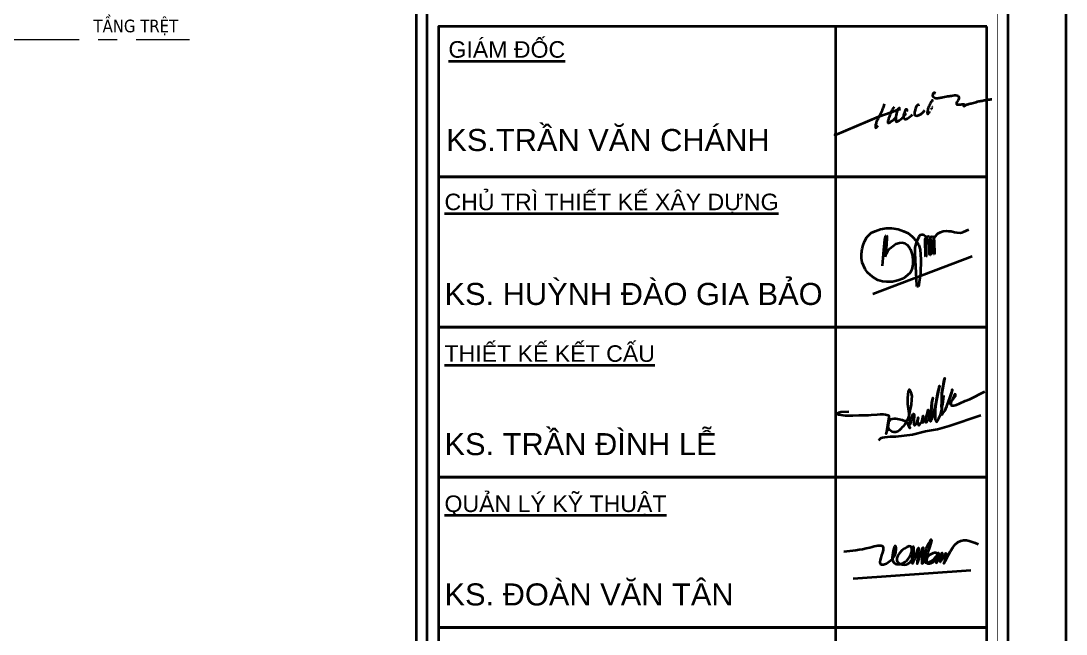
# Model space of a CAD drawing. Header units: inches. Extents: x -30463 to 18, y -115022 to 17.
# Drawn here: x -6864 to 18, y -14360 to -10323 of the extents above; entities that cross this region are included whole.
import ezdxf

# ---------------------------------------------------------------- set-up
doc = ezdxf.new("R2010")
doc.units = ezdxf.units.IN
doc.header["$MEASUREMENT"] = 0
doc.linetypes.add('CENTER', pattern=[2, 1.25, -0.25, 0.25, -0.25])
doc.layers.add('cat1', color=252, linetype='Continuous', lineweight=40)
doc.layers.add('TRUC', color=252, linetype='CENTER', lineweight=9)
doc.layers.add('TEXT-E', color=30, linetype='Continuous')
doc.styles.add('HP_VIET', font='tahoma.ttf')
doc.styles.add('VuKtGhiChu', font='arial.ttf', dxfattribs={"height": 2})

# ---------------------------------------------------------------- blocks, each defined once
blk = doc.blocks.new('A$C074D4DC1')
at = {"color": 142, "true_color": 0x00a1d6}
blk.add_line((38460, 29902), (38460, -377), dxfattribs=at)
at = {"ltscale": 100}
for p, q in [((38565, -377), (38565, 29902)), ((42506, 15352), (42506, 3749))]:
    blk.add_line(p, q, dxfattribs=at)
at = {"color": 156, "true_color": 0x024379}
for p, q in [((42788, 13277), (42811, 13320)), ((42811, 13320), (42852, 13359)), ((42852, 13359), (42890, 13378)), ((42890, 13378), (42942, 13397)), ((42942, 13397), (42995, 13406)), ((42987, 13310), (42992, 13330)), ((42992, 13330), (42998, 13334)), ((42995, 13406), (43047, 13405)), ((42998, 13334), (43004, 13331)), ((43004, 13331), (43004, 13305)), ((43047, 13405), (43111, 13397)), ((43111, 13397), (43165, 13378)), ((43165, 13378), (43207, 13357)), ((43207, 13357), (43246, 13325)), ((43246, 13325), (43290, 13279)), ((43295, 13285), (43314, 13323)), ((43314, 13323), (43322, 13337)), ((43322, 13337), (43328, 13340)), ((43328, 13340), (43341, 13343)), ((43341, 13343), (43349, 13343)), ((43349, 13343), (43359, 13341)), ((43359, 13341), (43375, 13327)), ((43375, 13327), (43384, 13308)), ((43381, 13314), (43388, 13321)), ((43388, 13321), (43396, 13327)), ((43396, 13327), (43403, 13328)), ((43403, 13328), (43411, 13324)), ((43411, 13324), (43419, 13316)), ((43416, 13302), (43427, 13323)), ((43427, 13323), (43442, 13328)), ((43442, 13328), (43451, 13323)), ((43451, 13323), (43457, 13313)), ((43451, 13297), (43466, 13321)), ((43466, 13321), (43495, 13354)), ((43495, 13354), (43522, 13368)), ((43522, 13368), (43547, 13375)), ((43547, 13375), (43576, 13381)), ((43576, 13381), (43598, 13378)), ((43598, 13378), (43623, 13377)), ((43623, 13377), (43655, 13367)), ((43655, 13367), (43678, 13365)), ((43678, 13365), (43713, 13361)), ((43713, 13361), (43727, 13364)), ((43727, 13364), (43744, 13371)), ((43744, 13371), (43793, 13391)), ((42764, 13206), (42774, 13241)), ((42774, 13241), (42788, 13277)), ((42971, 13159), (42984, 13297)), ((42984, 13297), (42987, 13310)), ((43004, 13305), (42996, 13207)), ((43033, 13209), (43059, 13232)), ((43059, 13232), (43089, 13253)), ((43089, 13253), (43125, 13265)), ((43125, 13265), (43147, 13267)), ((43147, 13267), (43177, 13260)), ((43177, 13260), (43199, 13243)), ((43199, 13243), (43217, 13221)), ((43217, 13221), (43232, 13200)), ((43276, 13218), (43295, 13285)), ((43290, 13279), (43312, 13242)), ((43312, 13242), (43324, 13199)), ((43373, 13294), (43376, 13308)), ((43375, 13134), (43373, 13294)), ((43376, 13308), (43381, 13314)), ((43383, 13222), (43382, 13131)), ((43384, 13267), (43383, 13222)), ((43384, 13308), (43384, 13267)), ((43413, 13277), (43416, 13302)), ((43413, 13206), (43413, 13277)), ((43419, 13316), (43423, 13295)), ((43423, 13295), (43425, 13153)), ((43447, 13168), (43448, 13236)), ((43448, 13236), (43451, 13297)), ((43457, 13313), (43459, 13274)), ((43459, 13274), (43463, 13157)), ((42758, 13111), (42759, 13158)), ((42759, 13158), (42764, 13206)), ((42866, 12773), (43827, 13136)), ((42960, 13043), (42971, 13159)), ((42996, 13207), (42988, 13128)), ((42988, 13128), (43000, 13162)), ((43000, 13162), (43011, 13182)), ((43011, 13182), (43033, 13209)), ((43232, 13200), (43248, 13151)), ((43248, 13151), (43255, 13100)), ((43275, 13169), (43276, 13218)), ((43278, 13096), (43275, 13169)), ((43324, 13199), (43331, 13103)), ((43378, 13129), (43375, 13134)), ((43382, 13131), (43378, 13129)), ((43414, 13156), (43413, 13206)), ((43417, 13148), (43414, 13156)), ((43422, 13144), (43417, 13148)), ((43424, 13146), (43422, 13144)), ((43425, 13153), (43424, 13146)), ((43453, 13155), (43447, 13168)), ((43460, 13154), (43453, 13155)), ((43463, 13157), (43460, 13154)), ((42764, 13074), (42758, 13111)), ((42794, 13009), (42764, 13074)), ((43254, 13056), (43245, 13007)), ((43255, 13100), (43254, 13056)), ((43293, 12853), (43278, 13096)), ((43331, 13103), (43326, 12965)), ((42817, 12976), (42794, 13009)), ((42865, 12935), (42817, 12976)), ((42916, 12902), (42865, 12935)), ((43165, 12921), (43109, 12899)), ((43203, 12953), (43165, 12921)), ((43229, 12974), (43203, 12953)), ((43245, 13007), (43229, 12974)), ((43326, 12965), (43316, 12884)), ((42960, 12891), (42916, 12902)), ((43000, 12886), (42960, 12891)), ((43058, 12887), (43000, 12886)), ((43109, 12899), (43058, 12887)), ((43297, 12842), (43293, 12853)), ((43307, 12840), (43297, 12842)), ((43316, 12884), (43307, 12840)), ((42676, 10024), (43814, 10103))]:
    blk.add_line(p, q, dxfattribs=at)
for points in [[(44733, -1037), (44733, 30566), (42, 30566), (42, -1037)], [(43969, 15352), (38673, 15352), (38674, 13902), (43969, 13902)], [(43969, 13902), (38674, 13902), (38674, 12451), (43969, 12451)], [(43969, 12451), (38674, 12451), (38674, 11001), (43969, 11001)], [(43969, 11001), (38674, 11001), (38674, 9551), (43969, 9551)], [(43969, 9551), (38674, 9551), (38674, 8100), (43969, 8100)]]:
    blk.add_lwpolyline(points, close=True)
blk.add_lwpolyline([(2691, 30008), (1638, 30008), (1638, -479), (44175, -479), (44175, 30008), (4075, 30008)])
at = {"color": 142, "true_color": 0x00a1d6, "const_width": 6.02}
blk.add_lwpolyline([(2691, 29906), (1739, 29906), (1739, -377), (44073, -377), (44073, 29906), (4075, 29906)], dxfattribs=at)
at = {"color": 156, "true_color": 0x024379}
blk.add_lwpolyline([(42507, 14321), (42502, 14302), (42926, 14483), (43045, 14525)], dxfattribs=at)
at = {"color": 156, "true_color": 0x024379, "elevation": 0}
for points in [[(43188, 11533), (43199, 11554), (43205, 11563), (43212, 11575), (43219, 11593), (43224, 11629), (43228, 11645), (43238, 11685), (43241, 11707), (43244, 11744), (43245, 11761), (43247, 11780), (43241, 11809), (43235, 11824), (43232, 11834), (43228, 11839), (43223, 11846), (43220, 11847), (43216, 11843), (43210, 11833), (43205, 11797), (43203, 11767), (43203, 11745), (43203, 11711), (43206, 11686), (43212, 11643), (43215, 11614), (43217, 11578), (43221, 11552), (43222, 11527), (43223, 11516), (43223, 11513), (43225, 11511), (43231, 11515), (43234, 11521), (43239, 11537), (43242, 11554), (43244, 11564), (43247, 11578), (43249, 11587), (43251, 11600), (43252, 11607), (43256, 11612), (43261, 11612), (43266, 11607), (43266, 11598), (43266, 11585), (43264, 11563), (43263, 11551), (43262, 11529), (43262, 11512), (43268, 11505), (43274, 11505), (43279, 11509), (43285, 11516), (43296, 11530), (43300, 11546), (43304, 11567), (43306, 11576), (43300, 11546), (43300, 11529), (43302, 11518), (43306, 11508), (43312, 11504), (43318, 11508), (43322, 11512), (43324, 11516), (43332, 11525), (43339, 11534), (43342, 11543), (43343, 11550), (43346, 11562), (43349, 11576), (43354, 11594), (43349, 11576), (43345, 11556), (43341, 11541), (43343, 11531), (43347, 11530), (43354, 11531), (43359, 11538), (43365, 11547), (43375, 11564), (43383, 11579), (43387, 11590), (43393, 11609), (43395, 11621), (43399, 11639), (43403, 11652), (43390, 11600), (43387, 11590), (43376, 11567), (43374, 11554), (43374, 11545), (43374, 11536), (43378, 11532), (43385, 11532), (43391, 11539), (43398, 11548), (43403, 11558), (43407, 11564), (43422, 11610), (43429, 11644), (43434, 11679), (43438, 11721), (43443, 11747), (43447, 11769), (43438, 11721), (43436, 11700), (43429, 11639), (43425, 11605), (43423, 11591), (43419, 11563), (43419, 11554), (43420, 11548), (43422, 11543), (43425, 11542), (43428, 11542), (43432, 11550), (43436, 11559), (43446, 11585), (43452, 11606), (43460, 11640), (43473, 11691), (43480, 11722), (43486, 11767), (43493, 11807), (43502, 11843), (43507, 11866), (43511, 11884), (43497, 11825), (43483, 11745), (43473, 11691), (43470, 11648), (43468, 11624), (43468, 11581), (43468, 11561), (43474, 11547), (43478, 11538), (43484, 11537), (43488, 11541), (43491, 11547), (43503, 11570), (43511, 11584), (43520, 11604), (43531, 11638), (43533, 11665), (43531, 11688), (43532, 11721), (43532, 11763), (43535, 11811), (43540, 11848), (43546, 11881), (43554, 11924), (43559, 11950), (43563, 11958), (43559, 11950), (43550, 11903), (43540, 11848), (43535, 11811), (43532, 11734), (43533, 11665), (43542, 11708), (43547, 11731), (43550, 11758), (43553, 11782), (43554, 11789)], [(43533, 11665), (43531, 11638), (43529, 11616), (43530, 11609), (43533, 11607), (43536, 11607), (43541, 11612), (43552, 11629), (43561, 11643), (43583, 11686), (43588, 11705), (43599, 11732), (43611, 11767), (43619, 11796), (43627, 11817), (43632, 11832), (43634, 11848), (43632, 11840), (43627, 11817), (43617, 11788), (43605, 11750), (43599, 11732), (43601, 11720), (43605, 11716), (43612, 11717), (43625, 11728), (43634, 11741), (43646, 11758), (43656, 11772), (43664, 11784), (43666, 11790), (43666, 11795), (43664, 11801), (43661, 11802), (43657, 11800), (43653, 11791), (43649, 11781), (43642, 11768), (43635, 11755), (43628, 11741), (43619, 11722), (43619, 11708), (43621, 11699), (43626, 11692), (43632, 11692), (43648, 11693), (43676, 11700), (43703, 11712), (43759, 11738), (43803, 11755), (43949, 11829)], [(42635, 11632), (42560, 11629), (42535, 11623), (42521, 11613), (42536, 11607), (42599, 11598), (42675, 11598), (42732, 11599), (42772, 11599), (42799, 11600), (42826, 11601), (42850, 11603), (42910, 11608), (42943, 11611), (42968, 11611), (42990, 11606), (43004, 11604), (43016, 11601), (43021, 11593), (43021, 11581), (42997, 11420), (43015, 11475), (43020, 11507), (43023, 11530), (43026, 11541), (43035, 11552), (43042, 11560), (43054, 11566), (43073, 11569), (43091, 11569), (43123, 11563), (43152, 11555), (43179, 11541), (43207, 11515), (43213, 11500), (43220, 11486), (43224, 11477), (43224, 11473), (43213, 11500), (43207, 11515), (43188, 11533), (43182, 11521), (43175, 11512), (43169, 11504), (43156, 11489), (43147, 11480), (43134, 11465), (43123, 11452), (43109, 11442), (43090, 11437), (43069, 11435), (43055, 11439), (43041, 11448), (43033, 11456), (43025, 11462), (43021, 11473), (43016, 11480)], [(42926, 11356), (42938, 11373), (42949, 11380), (42962, 11384), (42982, 11389), (43036, 11393), (43089, 11393), (43249, 11414), (43377, 11445), (43493, 11464), (43604, 11496), (43909, 11599)]]:
    blk.add_lwpolyline(points, dxfattribs=at)
at = {"color": 156, "true_color": 0x024379}
for points in [[(43443, 14628), (43443, 14640), (43430, 14624), (43409, 14583), (43397, 14549), (43393, 14522), (43394, 14510), (43419, 14534)], [(43443, 14628), (43444, 14638), (43443, 14640), (43436, 14633)], [(43472, 14704), (43457, 14711), (43446, 14698), (43448, 14677), (43466, 14663), (43506, 14663), (43544, 14670), (43604, 14681), (43627, 14684), (43683, 14685), (43695, 14677), (43697, 14654), (43685, 14631), (43675, 14614), (43675, 14602), (43689, 14599), (43716, 14600), (43739, 14603), (43748, 14599), (43744, 14586), (43768, 14595), (43796, 14605), (43838, 14616), (43890, 14630), (43932, 14638), (43977, 14646), (44017, 14652)], [(43472, 14704), (43465, 14711), (43457, 14712), (43451, 14707), (43447, 14699)], [(42977, 14607), (42959, 14548), (42911, 14450), (42898, 14418), (42894, 14375), (42920, 14398)], [(43072, 14576), (43046, 14528), (43022, 14470), (43013, 14441), (43012, 14423), (43039, 14431), (43089, 14473)], [(43045, 14525), (43096, 14544), (43123, 14554), (43136, 14556)], [(43123, 14554), (43125, 14568), (43113, 14556), (43102, 14537), (43090, 14484), (43088, 14451), (43089, 14437), (43137, 14457), (43178, 14499), (43188, 14516)], [(43123, 14554), (43124, 14566), (43119, 14562), (43115, 14557), (43109, 14549)], [(43195, 14534), (43199, 14549), (43189, 14552), (43176, 14532), (43171, 14515), (43165, 14474), (43175, 14459), (43201, 14464), (43251, 14502)], [(43195, 14534), (43199, 14548), (43194, 14552), (43186, 14552), (43179, 14542)], [(43310, 14586), (43309, 14596), (43296, 14589), (43281, 14566), (43273, 14536), (43274, 14496), (43295, 14491), (43325, 14503), (43347, 14519), (43370, 14543)], [(43433, 14555), (43436, 14559), (43438, 14565)], [(43441, 14574), (43442, 14577)], [(43733, 14603), (43747, 14601), (43749, 14596), (43746, 14586), (43754, 14588), (43762, 14592), (43777, 14599)], [(42916, 14479), (42924, 14482), (42927, 14483), (42927, 14482), (42926, 14480)], [(43022, 14517), (43030, 14520), (43039, 14523), (43042, 14524), (43045, 14525), (43044, 14524), (43043, 14522), (43041, 14517)], [(42589, 10285), (42840, 10324), (42965, 10332), (42937, 10166), (43093, 10309), (43082, 10339), (43071, 10313), (43075, 10170), (43196, 10198), (43235, 10332), (43099, 10196), (43222, 10173), (43257, 10332), (43250, 10168), (43309, 10319), (43296, 10166), (43352, 10324), (43341, 10168), (43432, 10399), (43395, 10341), (43389, 10175), (43490, 10265), (43400, 10237), (43389, 10175), (43475, 10209), (43501, 10272), (43480, 10175), (43536, 10270), (43516, 10183), (43573, 10268), (43555, 10179), (43663, 10350), (43884, 10354)]]:
    blk.add_spline(points, degree=3, dxfattribs=at)
at = {"color": 7, "style": 'VuKtGhiChu'}
for s, height, p in [('%%UGIÁM ĐỐC', 159.61, (38770, 15051)), ('KS.TRẦN VĂN CHÁNH', 212.82, (38749, 14150)), ('%%UCHỦ TRÌ THIẾT KẾ XÂY DỰNG', 159.61, (38732, 13579)), ('KS. HUỲNH ĐÀO GIA BẢO', 212.82, (38732, 12664)), ('%%UTHIẾT KẾ KẾT CẤU', 159.61, (38732, 12115)), ('KS. TRẦN ĐÌNH LỄ', 212.82, (38732, 11214)), ('%%UQUẢN LÝ KỸ THUẬT', 159.61, (38732, 10665)), ('KS. ĐOÀN VĂN TÂN', 212.82, (38732, 9763))]:
    blk.add_text(s, height=height, dxfattribs=at).set_placement(p)

msp = doc.modelspace()

# ---------------------------------------------------------------- linework, layer by layer
at = {"layer": 'TRUC', "ltscale": 500}
msp.add_line((-28104.7, -10444.7, 107047.7), (-5753.2, -10444.7, 107047.7), dxfattribs=at)

# ---------------------------------------------------------------- block references
at = {"layer": 'cat1', "xscale": 0.6820248024487114, "yscale": 0.6820248024487114, "zscale": 0.6820248024487114}
msp.add_blockref('A$C074D4DC1', (-30491, -20830.2), dxfattribs=at)

# ---------------------------------------------------------------- texts
at = {"layer": 'TEXT-E', "style": 'HP_VIET'}
msp.add_text('TẦNG TRỆT', height=83.19, dxfattribs=at).set_placement((-6386.1, -10397.6, 107047.7))

doc.saveas('drawing.dxf')
